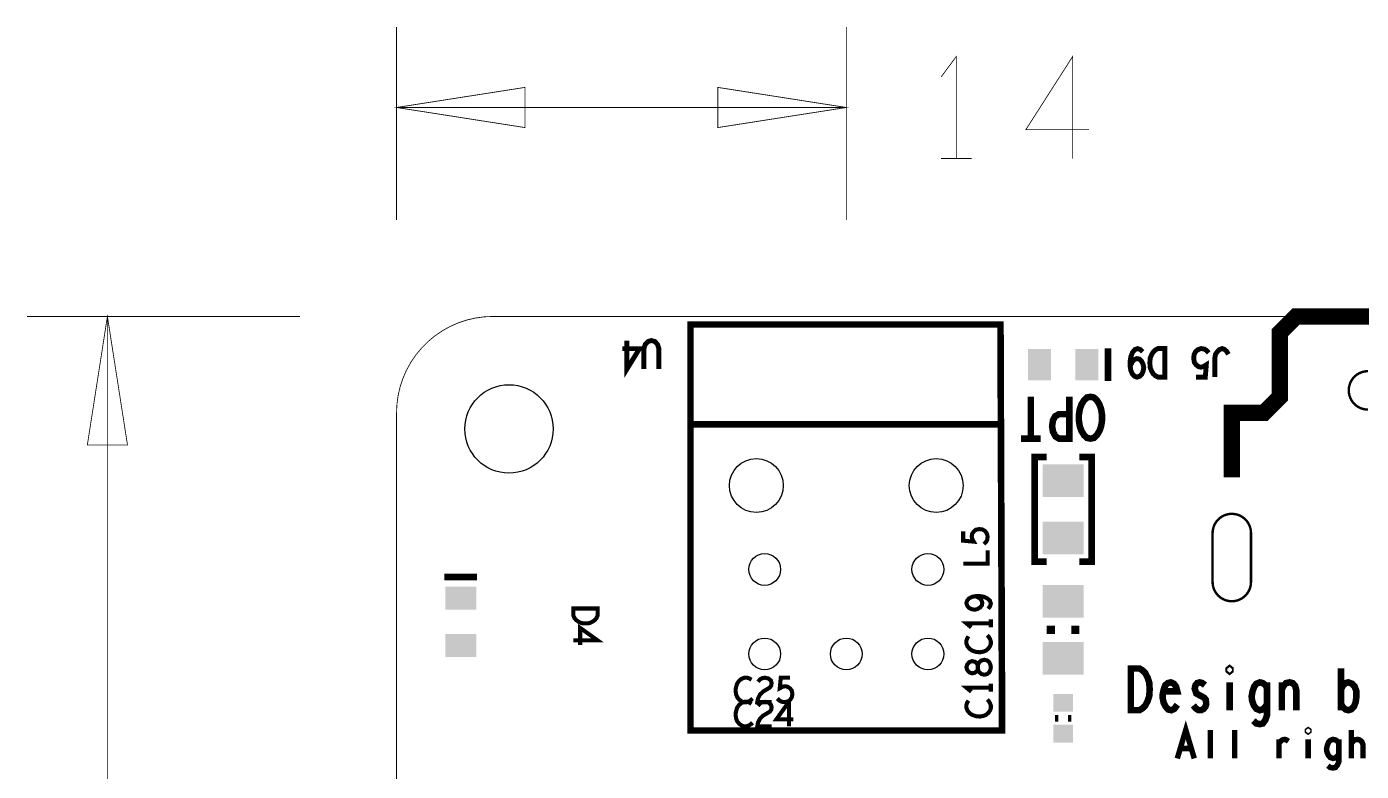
# Model space of a CAD drawing. Extents: x -14.6 to 75.5, y -11 to 65.5.
# Drawn here: x -11.51 to 30.03, y 42.35 to 65.51 of the extents above; entities that cross this region are included whole.
import ezdxf

# ---------------------------------------------------------------- set-up
doc = ezdxf.new("R2010")
doc.units = 0
doc.layers.get('0').update_dxf_attribs({"linetype": 'CONTINUOUS'})
for name, color, linetype in [('BOARD_ART', 7, 'CONTINUOUS'), ('DIMENSION_ART', 2, 'CONTINUOUS'), ('PASTETOP_ART', 4, 'CONTINUOUS'), ('RECEIVERPI_ROU', 5, 'CONTINUOUS'), ('RECEIVERPIPRO-1-2_DRL', 10, 'CONTINUOUS'), ('SILK_TOP_ART', 9, 'CONTINUOUS')]:
    doc.layers.add(name, color=color, linetype=linetype)

# ---------------------------------------------------------------- blocks, each defined once
blk = doc.blocks.new('RECTANGLE_21')
blk.add_solid([(0.635, 0.508), (0.635, -0.508), (-0.635, 0.508), (-0.635, -0.508)])
blk = doc.blocks.new('RECTANGLE_7')
blk.add_solid([(0.3048, 0.2794), (0.3048, -0.2794), (-0.3048, 0.2794), (-0.3048, -0.2794)])
blk = doc.blocks.new('RECTANGLE_18')
blk.add_solid([(0.3556, 0.4826), (0.3556, -0.4826), (-0.3556, 0.4826), (-0.3556, -0.4826)])
blk = doc.blocks.new('RECTANGLE_56')
blk.add_solid([(0.4826, 0.3556), (0.4826, -0.3556), (-0.4826, 0.3556), (-0.4826, -0.3556)])
blk = doc.blocks.new('ROUND_86')
blk.add_circle((0, 0), 0.495)
blk = doc.blocks.new('ROUND_10')
blk.add_circle((0, 0), 0.838)
blk = doc.blocks.new('ROUND_4')
blk.add_circle((0, 0), 1.375)

msp = doc.modelspace()

# ---------------------------------------------------------------- linework, layer by layer
at = {"layer": 'BOARD_ART', "const_width": 0.0254}
msp.add_lwpolyline([(3, 56.5, 0.4142136), (0, 53.5)], format="xyb", dxfattribs=at)
for points in [[(62, 56.5), (3, 56.5)], [(0, 53.5), (0, 3)]]:
    msp.add_lwpolyline(points, dxfattribs=at)
at = {"layer": 'DIMENSION_ART', "const_width": 0.0254}
for points in [[(0, 59.5), (0, 65.5)], [(14, 59.5), (14, 65.5)], [(17.4252, 61.4125), (17.4252, 64.5875), (16.9528, 63.9525)], [(21.0472, 61.4125), (21.0472, 64.5875), (19.5905, 62.3121), (21.5591, 62.3121)], [(4, 63.625), (0, 63), (4, 62.375), (4, 63.625)], [(10, 62.375), (14, 63), (10, 63.625), (10, 62.375)], [(14, 63), (0, 63)], [(13.8629, 63), (14, 63)], [(16.9528, 61.4125), (17.8976, 61.4125)], [(-3, 56.5), (-11.5, 56.5)], [(-8.375, 52.5), (-9, 56.5), (-9.625, 52.5), (-8.375, 52.5)], [(-9, 32.4687), (-9, 56.5)]]:
    msp.add_lwpolyline(points, dxfattribs=at)
at = {"layer": 'RECEIVERPI_ROU', "const_width": 0.075}
for points in [[(30.2379, 54.7974, 1), (30.2379, 53.6026)], [(26.5973, 49.7619, 1), (25.4025, 49.7619)], [(25.4025, 48.2379, 1), (26.5973, 48.2379)]]:
    msp.add_lwpolyline(points, format="xyb", dxfattribs=at)
for points in [[(25.4025, 49.7619), (25.4025, 48.2379)], [(26.5973, 48.2379), (26.5973, 49.7619)]]:
    msp.add_lwpolyline(points, dxfattribs=at)
at = {"layer": 'SILK_TOP_ART'}
for points, const_width in [([(26, 51.5), (26, 53.5), (27, 53.5), (27.5, 54), (27.5, 56), (28, 56.5), (34, 56.5), (34.5, 56), (34.5, 54), (35, 53.5), (36, 53.5), (36, 51.5)], 0.508), ([(9.15, 56.25), (9.15, 43.62), (18.85, 43.62), (18.8, 56.25), (9.15, 56.25)], 0.205), ([(7.1705, 55.75), (7.1705, 54.861), (7.5621, 55.4981), (7.0329, 55.4981)], 0.1524), ([(8.1653, 54.861), (8.1653, 55.4981), (8.123, 55.6315), (8.0383, 55.7204), (7.9325, 55.75), (7.8267, 55.7204), (7.742, 55.6315), (7.6997, 55.4981), (7.6997, 54.861)], 0.1524), ([(22.147, 55.508), (22.147, 54.492)], 0.2032), ([(23.2274, 55.3963), (23.1533, 55.4704), (23.0687, 55.5), (22.984, 55.4704), (22.9099, 55.3815), (22.857, 55.2481), (22.8358, 55.1148), (22.8358, 54.9518), (22.857, 54.8184), (22.9099, 54.6999), (22.9734, 54.6406), (23.0475, 54.611), (23.1322, 54.6406), (23.1957, 54.6999), (23.238, 54.7888), (23.2592, 54.9074), (23.238, 55.011), (23.1851, 55.1148), (23.1216, 55.174), (23.0475, 55.1889), (22.9628, 55.1592), (22.8993, 55.0851), (22.8358, 54.9518)], 0.1524), ([(23.9153, 55.5), (23.9153, 54.611), (23.7037, 54.611), (23.619, 54.6555), (23.5555, 54.7147), (23.5026, 54.8036), (23.4602, 54.9074), (23.4497, 55.0555), (23.4602, 55.2037), (23.5026, 55.3074), (23.5555, 55.3963), (23.619, 55.4556), (23.7037, 55.5), (23.9153, 55.5)], 0.1524), ([(25.2803, 55.3667), (25.2168, 55.4407), (25.1428, 55.4852), (25.0475, 55.5), (24.9522, 55.4704), (24.8782, 55.4111), (24.8252, 55.3074), (24.8147, 55.1889), (24.8358, 55.0703), (24.8888, 54.9962), (24.9628, 54.937), (25.0369, 54.9222), (25.111, 54.937), (25.2062, 54.9962), (25.1745, 54.611), (24.8888, 54.611)], 0.1524), ([(25.8942, 55.3222), (25.8412, 55.4111), (25.7778, 55.4704), (25.7037, 55.5), (25.619, 55.4704), (25.5555, 55.4111), (25.492, 55.3222), (25.4708, 55.2037), (25.4708, 54.611)], 0.1524), ([(19.746, 52.7), (19.746, 54)], 0.2032), ([(20.9397, 54), (20.9397, 52.7), (20.6197, 52.7), (20.513, 52.765), (20.433, 52.9167), (20.4063, 53.09), (20.433, 53.2633), (20.4997, 53.3933), (20.6197, 53.4584), (20.9397, 53.4584)], 0.2032), ([(21.6, 54), (21.7067, 53.9783), (21.8, 53.8917), (21.88, 53.7617), (21.9333, 53.61), (21.96, 53.4367), (21.96, 53.2633), (21.9333, 53.09), (21.88, 52.9383), (21.8, 52.8083), (21.7067, 52.7217), (21.6, 52.7), (21.4933, 52.7217), (21.4, 52.8083), (21.32, 52.9383), (21.2667, 53.09), (21.24, 53.2633), (21.24, 53.4367), (21.2667, 53.61), (21.32, 53.7617), (21.4, 53.8917), (21.4933, 53.9783), (21.6, 54)], 0.2032), ([(9.15, 53.14), (18.85, 53.14)], 0.205), ([(20.0527, 52.7), (19.4393, 52.7)], 0.2032), ([(20.242, 48.8744), (19.861, 48.8744), (19.861, 52.1256), (20.242, 52.1256)], 0.2032), ([(21.258, 52.1256), (21.639, 52.1256), (21.639, 48.8744), (21.258, 48.8744)], 0.2032), ([(18.2857, 49.4197), (18.3492, 49.4832), (18.3873, 49.5572), (18.4, 49.6525), (18.3746, 49.7478), (18.3238, 49.8218), (18.2349, 49.8748), (18.1333, 49.8853), (18.0317, 49.8642), (17.9682, 49.8112), (17.9174, 49.7372), (17.9047, 49.6631), (17.9174, 49.589), (17.9682, 49.4938), (17.638, 49.5255), (17.638, 49.8112)], 0.127), ([(17.638, 48.8058), (18.4, 48.8058), (18.4, 49.2292)], 0.127), ([(1.492, 48.397), (2.508, 48.397)], 0.2032), ([(18.4111, 47.4076), (18.4746, 47.4817), (18.5, 47.5663), (18.4746, 47.651), (18.3984, 47.7251), (18.2841, 47.778), (18.1698, 47.7992), (18.0301, 47.7992), (17.9158, 47.778), (17.8142, 47.7251), (17.7634, 47.6616), (17.738, 47.5875), (17.7634, 47.5028), (17.8142, 47.4393), (17.8904, 47.397), (17.992, 47.3758), (18.0809, 47.397), (18.1698, 47.4499), (18.2206, 47.5134), (18.2333, 47.5875), (18.2079, 47.6722), (18.1444, 47.7357), (18.0301, 47.7992)], 0.127), ([(5.5, 47.4153), (6.262, 47.4153), (6.262, 47.2037), (6.2239, 47.119), (6.1731, 47.0555), (6.0969, 47.0026), (6.008, 46.9602), (5.881, 46.9497), (5.754, 46.9602), (5.6651, 47.0026), (5.5889, 47.0555), (5.5381, 47.119), (5.5, 47.2037), (5.5, 47.4153)], 0.127), ([(18.5, 46.9525), (17.738, 46.9525), (17.8904, 46.8255)], 0.127), ([(18.5, 46.8255), (18.5, 47.0795)], 0.127), ([(5.5, 46.4205), (6.262, 46.4205), (5.7159, 46.8121), (5.7159, 46.2829)], 0.127), ([(17.8015, 46.5503), (17.7634, 46.4868), (17.738, 46.4128), (17.738, 46.3281), (17.7761, 46.2328), (17.8396, 46.1588), (17.9158, 46.1058), (18.0428, 46.0635), (18.1571, 46.0529), (18.2714, 46.0741), (18.3476, 46.1058), (18.4238, 46.1693), (18.4746, 46.2434), (18.5, 46.3175), (18.5, 46.3916), (18.4746, 46.4657), (18.4365, 46.5292), (18.3857, 46.5821)], 0.127), ([(20.242, 46.75), (20.496, 46.75)], 0.254), ([(21.004, 46.75), (21.258, 46.75)], 0.254), ([(18.5, 45.5875), (18.4873, 45.6616), (18.4492, 45.7462), (18.3857, 45.7992), (18.2968, 45.8203), (18.2079, 45.7992), (18.1317, 45.7357), (18.0936, 45.6404), (18.0936, 45.5346), (18.0682, 45.4711), (18.0047, 45.4182), (17.9158, 45.397), (17.8269, 45.4288), (17.7634, 45.5028), (17.738, 45.5875), (17.7634, 45.6722), (17.8269, 45.7462), (17.9158, 45.778), (18.0047, 45.7568), (18.0682, 45.7039), (18.0936, 45.6404), (18.0936, 45.5346), (18.1317, 45.4393), (18.2079, 45.3758), (18.2968, 45.3547), (18.3857, 45.3758), (18.4492, 45.4288), (18.4873, 45.5134), (18.5, 45.5875)], 0.127), ([(11.0503, 45.1985), (10.9868, 45.2366), (10.9128, 45.262), (10.8281, 45.262), (10.7328, 45.2239), (10.6588, 45.1604), (10.6058, 45.0842), (10.5635, 44.9572), (10.5529, 44.8429), (10.5741, 44.7286), (10.6058, 44.6524), (10.6693, 44.5762), (10.7434, 44.5254), (10.8175, 44.5), (10.8916, 44.5), (10.9657, 44.5254), (11.0292, 44.5635), (11.0821, 44.6143)], 0.127), ([(11.2514, 45.135), (11.3149, 45.2112), (11.389, 45.2493), (11.4737, 45.262), (11.5795, 45.2366), (11.6536, 45.1731), (11.6748, 45.0969), (11.6642, 45.0207), (11.6218, 44.9572), (11.4102, 44.8302), (11.3149, 44.7413), (11.2514, 44.6143), (11.2302, 44.5), (11.6748, 44.5)], 0.127), ([(11.8547, 44.6143), (11.9182, 44.5508), (11.9922, 44.5127), (12.0875, 44.5), (12.1828, 44.5254), (12.2568, 44.5762), (12.3098, 44.6651), (12.3203, 44.7667), (12.2992, 44.8683), (12.2462, 44.9318), (12.1722, 44.9826), (12.0981, 44.9953), (12.024, 44.9826), (11.9288, 44.9318), (11.9605, 45.262), (12.2462, 45.262)], 0.127), ([(22.8567, 44.25), (22.8567, 45.55), (23.1233, 45.55), (23.23, 45.485), (23.31, 45.3983), (23.3767, 45.2684), (23.43, 45.1166), (23.4433, 44.9), (23.43, 44.6833), (23.3767, 44.5316), (23.31, 44.4016), (23.23, 44.315), (23.1233, 44.25), (22.8567, 44.25)], 0.2032), ([(25.931, 45.4633), (25.9043, 45.485), (25.9043, 45.5283), (25.931, 45.55), (25.9577, 45.5283), (25.9577, 45.485), (25.931, 45.4633)], 0.2032), ([(29.399, 44.25), (29.399, 45.55)], 0.2032), ([(18.5, 44.9525), (17.738, 44.9525), (17.8904, 44.8255)], 0.127), ([(18.5, 44.8255), (18.5, 45.0795)], 0.127), ([(23.877, 44.835), (24.3037, 44.835), (24.2637, 44.9867), (24.197, 45.0733), (24.1037, 45.1166), (24.0103, 45.095), (23.9303, 45.03), (23.877, 44.8783), (23.8503, 44.7483), (23.8503, 44.6183), (23.877, 44.4883), (23.9437, 44.3583), (24.0237, 44.2717), (24.117, 44.25), (24.2103, 44.2933), (24.3037, 44.4233)], 0.2032), ([(24.804, 44.4016), (24.8707, 44.315), (24.964, 44.25), (25.044, 44.25), (25.124, 44.2933), (25.1773, 44.3583), (25.204, 44.445), (25.1907, 44.575), (25.1373, 44.64), (24.8973, 44.77), (24.844, 44.9217), (24.8707, 45.03), (24.924, 45.095), (25.004, 45.1166), (25.084, 45.095), (25.164, 45.03)], 0.2032), ([(25.931, 45.1166), (25.931, 44.25)], 0.2032), ([(27.098, 44.9433), (27.0447, 45.03), (26.9647, 45.095), (26.8713, 45.1166), (26.7647, 45.0733), (26.698, 44.9867), (26.6447, 44.835), (26.618, 44.6833), (26.6313, 44.5533), (26.6847, 44.4016), (26.7647, 44.2933), (26.8713, 44.25), (26.9513, 44.2717), (27.0447, 44.3583), (27.098, 44.445)], 0.2032), ([(26.6713, 43.925), (26.7647, 43.8383), (26.8713, 43.8167), (26.9647, 43.8383), (27.0447, 43.9467), (27.098, 44.0983), (27.098, 45.1166)], 0.2032), ([(27.5583, 44.9), (27.6117, 45.0083), (27.6917, 45.095), (27.7983, 45.1166), (27.8917, 45.095), (27.9717, 45.0083), (28.0117, 44.8567), (28.0117, 44.25)], 0.2032), ([(27.5583, 44.25), (27.5583, 45.1166)], 0.2032), ([(29.399, 44.9), (29.4657, 45.03), (29.5457, 45.095), (29.6257, 45.1166), (29.7457, 45.0733), (29.8257, 44.9867), (29.879, 44.835), (29.879, 44.6617), (29.8523, 44.4883), (29.799, 44.3583), (29.7057, 44.2717), (29.6257, 44.25), (29.5457, 44.2717), (29.4657, 44.3366), (29.399, 44.445)], 0.2032), ([(11.0503, 44.4485), (10.9868, 44.4866), (10.9128, 44.512), (10.8281, 44.512), (10.7328, 44.4739), (10.6588, 44.4104), (10.6058, 44.3342), (10.5635, 44.2072), (10.5529, 44.0929), (10.5741, 43.9786), (10.6058, 43.9024), (10.6693, 43.8262), (10.7434, 43.7754), (10.8175, 43.75), (10.8916, 43.75), (10.9657, 43.7754), (11.0292, 43.8135), (11.0821, 43.8643)], 0.127), ([(11.2514, 44.385), (11.3149, 44.4612), (11.389, 44.4993), (11.4737, 44.512), (11.5795, 44.4866), (11.6536, 44.4231), (11.6748, 44.3469), (11.6642, 44.2707), (11.6218, 44.2072), (11.4102, 44.0802), (11.3149, 43.9913), (11.2514, 43.8643), (11.2302, 43.75), (11.6748, 43.75)], 0.127), ([(12.2145, 43.75), (12.2145, 44.512), (11.8229, 43.9659), (12.3521, 43.9659)], 0.127), ([(17.8015, 44.5503), (17.7634, 44.4868), (17.738, 44.4128), (17.738, 44.3281), (17.7761, 44.2328), (17.8396, 44.1588), (17.9158, 44.1058), (18.0428, 44.0635), (18.1571, 44.0529), (18.2714, 44.0741), (18.3476, 44.1058), (18.4238, 44.1693), (18.4746, 44.2434), (18.5, 44.3175), (18.5, 44.3916), (18.4746, 44.4657), (18.4365, 44.5292), (18.3857, 44.5821)], 0.127), ([(20.6, 44), (20.5, 44)], 0.2032), ([(21, 44), (20.9, 44)], 0.2032), ([(24.3029, 42.75), (24.5675, 43.639), (24.8321, 42.75)], 0.17), ([(25.3295, 42.75), (25.3295, 43.639)], 0.17), ([(26.0915, 42.75), (26.0915, 43.639)], 0.17), ([(28.3775, 43.5797), (28.3563, 43.5945), (28.3563, 43.6242), (28.3775, 43.639), (28.3987, 43.6242), (28.3987, 43.5945), (28.3775, 43.5797)], 0.17), ([(29.7216, 42.75), (29.7216, 43.639)], 0.17), ([(27.4673, 43.2241), (27.5202, 43.2834), (27.5732, 43.3278), (27.6473, 43.3426), (27.7002, 43.3278), (27.7637, 43.2834)], 0.17), ([(27.4673, 42.75), (27.4673, 43.3426)], 0.17), ([(28.3775, 43.3426), (28.3775, 42.75)], 0.17), ([(29.33, 43.2241), (29.2877, 43.2834), (29.2242, 43.3278), (29.1501, 43.3426), (29.0654, 43.313), (29.0125, 43.2538), (28.9702, 43.15), (28.949, 43.0463), (28.9596, 42.9574), (29.0019, 42.8537), (29.0654, 42.7796), (29.1501, 42.75), (29.2136, 42.7648), (29.2877, 42.8241), (29.33, 42.8833)], 0.17), ([(28.9913, 42.5277), (29.0654, 42.4685), (29.1501, 42.4537), (29.2242, 42.4685), (29.2877, 42.5426), (29.33, 42.6463), (29.33, 43.3426)], 0.17), ([(29.7216, 43.2093), (29.7745, 43.2834), (29.8274, 43.3278), (29.9121, 43.3426), (29.9756, 43.3278), (30.0497, 43.2686), (30.0814, 43.1797), (30.0814, 42.75)], 0.17), ([(24.7368, 43.0611), (24.3982, 43.0611)], 0.17)]:
    msp.add_lwpolyline(points, dxfattribs=dict(at, const_width=const_width))

# ---------------------------------------------------------------- block references
at = {"layer": 'PASTETOP_ART'}
for name, p in [('RECTANGLE_18', (20.0134, 55)), ('RECTANGLE_18', (21.4866, 55)), ('RECTANGLE_21', (20.75, 51.389)), ('RECTANGLE_21', (20.75, 49.611)), ('RECTANGLE_56', (2, 47.7366)), ('RECTANGLE_21', (20.75, 47.639)), ('RECTANGLE_56', (2, 46.2634)), ('RECTANGLE_21', (20.75, 45.861)), ('RECTANGLE_7', (20.75, 44.48)), ('RECTANGLE_7', (20.75, 43.52))]:
    msp.add_blockref(name, p, dxfattribs=at)
at = {"layer": 'RECEIVERPIPRO-1-2_DRL'}
for name, p in [('ROUND_4', (3.5, 53)), ('ROUND_10', (11.2, 51.24)), ('ROUND_10', (16.8, 51.24)), ('ROUND_86', (11.46, 48.63)), ('ROUND_86', (16.54, 48.63)), ('ROUND_86', (11.46, 46)), ('ROUND_86', (14, 46)), ('ROUND_86', (16.54, 46))]:
    msp.add_blockref(name, p, dxfattribs=at)

doc.saveas('drawing.dxf')
